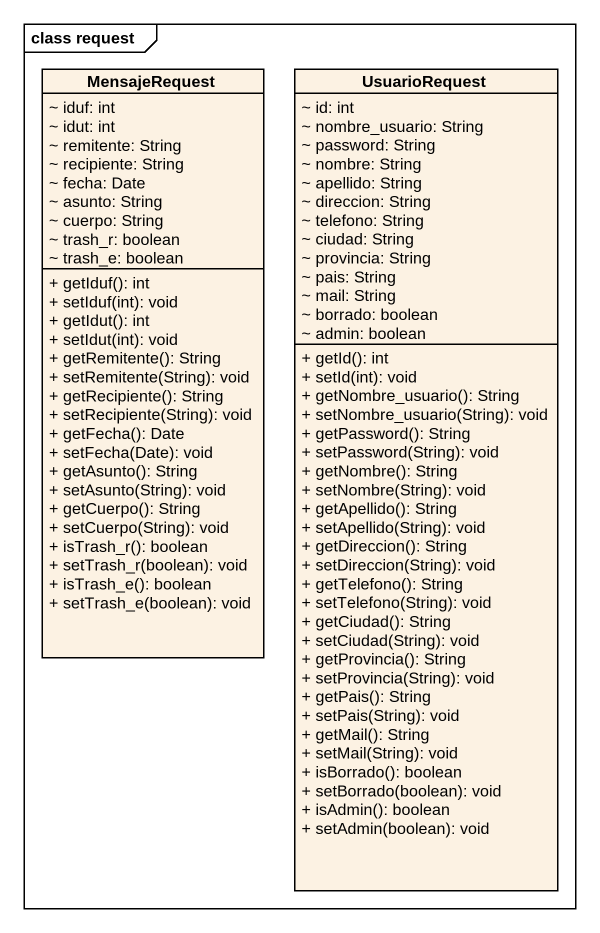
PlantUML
@startuml
mainframe class request
hide circle
hide empty members
skinparam classAttributeIconSize 0
class MensajeRequest {
  ~ iduf: int
  ~ idut: int
  ~ remitente: String
  ~ recipiente: String
  ~ fecha: Date
  ~ asunto: String
  ~ cuerpo: String
  ~ trash_r: boolean
  ~ trash_e: boolean
  + getIduf(): int
  + setIduf(int): void
  + getIdut(): int
  + setIdut(int): void
  + getRemitente(): String
  + setRemitente(String): void
  + getRecipiente(): String
  + setRecipiente(String): void
  + getFecha(): Date
  + setFecha(Date): void
  + getAsunto(): String
  + setAsunto(String): void
  + getCuerpo(): String
  + setCuerpo(String): void
  + isTrash_r(): boolean
  + setTrash_r(boolean): void
  + isTrash_e(): boolean
  + setTrash_e(boolean): void
}
class UsuarioRequest {
  ~ id: int
  ~ nombre_usuario: String
  ~ password: String
  ~ nombre: String
  ~ apellido: String
  ~ direccion: String
  ~ telefono: String
  ~ ciudad: String
  ~ provincia: String
  ~ pais: String
  ~ mail: String
  ~ borrado: boolean
  ~ admin: boolean
  + getId(): int
  + setId(int): void
  + getNombre_usuario(): String
  + setNombre_usuario(String): void
  + getPassword(): String
  + setPassword(String): void
  + getNombre(): String
  + setNombre(String): void
  + getApellido(): String
  + setApellido(String): void
  + getDireccion(): String
  + setDireccion(String): void
  + getTelefono(): String
  + setTelefono(String): void
  + getCiudad(): String
  + setCiudad(String): void
  + getProvincia(): String
  + setProvincia(String): void
  + getPais(): String
  + setPais(String): void
  + getMail(): String
  + setMail(String): void
  + isBorrado(): boolean
  + setBorrado(boolean): void
  + isAdmin(): boolean
  + setAdmin(boolean): void
}
@enduml
